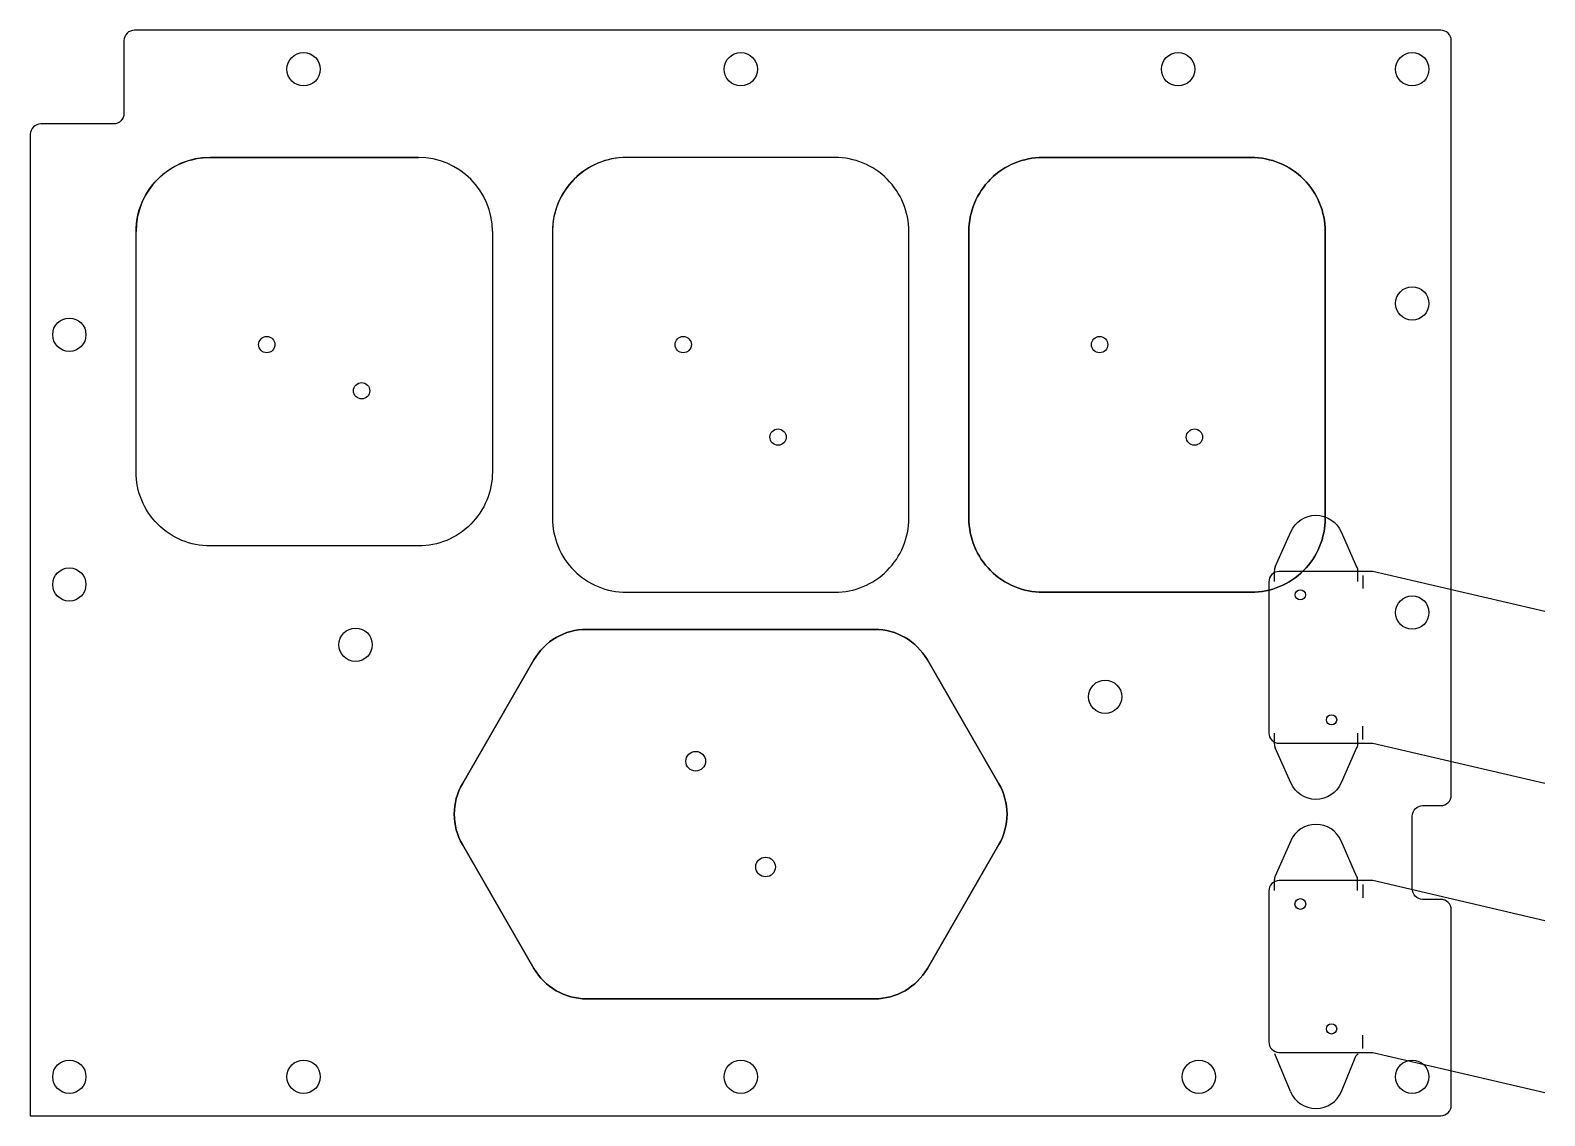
# Model space of a CAD drawing. Header units: millimetres. Extents: x -68 to 77, y -25 to 79.
import ezdxf

# ---------------------------------------------------------------- set-up
doc = ezdxf.new("R2010")
doc.units = ezdxf.units.MM

msp = doc.modelspace()

# ---------------------------------------------------------------- linework, layer by layer
for p, q in [((-30.97, 66.73), (-50.98, 66.73)), ((-30.97, 66.73), (-50.98, 66.73)), ((-50.98, 66.73), (-30.97, 66.73)), ((-50.98, 66.73), (-30.97, 66.73)), ((29.02, 66.73), (49.03, 66.73)), ((51.34, 27.39), (52.83, 30.77)), ((51.34, 27.39), (52.83, 30.77)), ((59.75, 26.57), (59.75, 25.3)), ((-26.74, 6.56), (-19.87, 18.46)), ((59.75, 10.82), (59.75, 12.1)), ((51.72, 10.45), (60.72, 10.45)), ((51.72, 10.45), (60.72, 10.45)), ((60.72, 10.45), (77.22, 6.6)), ((60.72, 10.45), (77.22, 6.6)), ((52.83, 6.63), (51.34, 10)), ((52.83, 6.63), (51.34, 10)), ((59.75, -3.13), (59.75, -4.4)), ((59.75, -18.87), (59.75, -17.6)), ((52.8, -23.01), (51.31, -19.4)), ((52.8, -23.01), (51.31, -19.4)), ((51.72, -19.25), (60.72, -19.25)), ((51.72, -19.25), (60.72, -19.25)), ((51.72, -19.25), (60.72, -19.25)), ((60.72, -19.25), (77.22, -23.1))]:
    msp.add_line(p, q)
for points in [[(68.25, -5.55, 0.414214), (67.25, -4.55), (65.5, -4.55, -0.414214), (64.5, -3.55), (64.5, 3.45, -0.414214), (65.5, 4.45), (67.25, 4.45, 0.414214), (68.25, 5.45), (68.25, 77.95, 0.414214), (67.25, 78.95), (-58.25, 78.95, 0.414214), (-59.25, 77.95), (-59.25, 70.95, -0.414214), (-60.25, 69.95), (-67.25, 69.95, 0.414214), (-68.25, 68.95), (-68.25, -25.34), (67.25, -25.34, 0.414214), (68.25, -24.34)], [(-18.09, 59.62), (-18.09, 32.06, 0.414214), (-10.98, 24.95), (9.03, 24.95, 0.414214), (16.14, 32.06), (16.14, 59.62, 0.414214), (9.03, 66.73), (-10.98, 66.73, 0.414214)], [(29.02, 66.73, 0.414214), (21.91, 59.62), (21.91, 32.06, 0.414214), (29.02, 24.95), (49.03, 24.95, 0.414214), (56.14, 32.06), (56.14, 59.62, 0.414214), (49.03, 66.73)], [(-26.74, 6.56, 0.267949), (-26.74, 0.71), (-19.87, -11.19, 0.267949), (-14.81, -14.11), (12.86, -14.11, 0.267949), (17.92, -11.19), (24.79, 0.71, 0.267949), (24.79, 6.56), (17.92, 18.46, 0.267949), (12.86, 21.39), (-14.81, 21.39, 0.267949), (-19.87, 18.46)]]:
    msp.add_lwpolyline(points, format="xyb", close=True)
for points in [[(-23.86, 59.62), (-23.86, 36.51, -0.414214), (-30.97, 29.4), (-50.98, 29.4, -0.414214), (-58.09, 36.51), (-58.09, 59.62, -0.414214), (-50.98, 66.73)], [(-18.09, 59.62), (-18.09, 32.06, 0.414214), (-10.98, 24.95), (9.03, 24.95, 0.414214), (16.14, 32.06), (16.14, 59.62, 0.414214), (9.03, 66.73), (-10.98, 66.73)], [(49.03, 66.73, -0.414214), (56.14, 59.62), (56.14, 32.06, -0.414214), (49.03, 24.95), (29.02, 24.95, -0.414214), (21.91, 32.06), (21.91, 59.62, -0.414214), (29.02, 66.73)], [(52.83, 30.77, -0.651714), (57.67, 30.77), (59.16, 27.39, -0.104285), (59.25, 26.99), (59.25, 26)], [(77.22, 23.1), (60.72, 26.95), (51.72, 26.95, 0.414214), (50.72, 25.95), (50.72, 11.45, 0.414214), (51.72, 10.45)], [(51.34, 27.39, 0.104285), (51.25, 26.99), (51.25, 26)], [(-19.87, 18.46, -0.267949), (-14.81, 21.39), (12.86, 21.39, -0.267949), (17.92, 18.46), (24.79, 6.56, -0.267949), (24.79, 0.71), (17.92, -11.19, -0.267949), (12.86, -14.11), (-14.81, -14.11, -0.267949), (-19.87, -11.19), (-26.74, 0.71, -0.267949), (-26.74, 6.56)], [(51.25, 11.4), (51.25, 10.41, 0.104285), (51.34, 10)], [(59.25, 11.4), (59.25, 10.41, -0.104285), (59.16, 10), (57.67, 6.63, -0.651714), (52.83, 6.63)], [(52.83, 1.07), (51.34, -2.31, 0.104285), (51.25, -2.71), (51.25, -3.7)], [(59.25, -3.7), (59.25, -2.71, 0.104285), (59.16, -2.31), (57.67, 1.07)], [(77.22, -6.6), (60.72, -2.75), (51.72, -2.75, 0.414214), (50.72, -3.75), (50.72, -18.25, 0.414214), (51.72, -19.25)], [(52.8, -23.01, 0.669399), (57.7, -23.01), (59.09, -19.63, -0.157798), (59.29, -19.4)]]:
    msp.add_lwpolyline(points, format="xyb")
for centre, radius in [((-42, 75.2), 1.6), ((0, 75.2), 1.6), ((42, 75.2), 1.6), ((64.5, 75.2), 1.6), ((64.5, 52.7), 1.6), ((-64.5, 49.7), 1.6), ((-45.53, 48.75), 0.784), ((-5.53, 48.75), 0.784), ((34.47, 48.75), 0.784), ((-36.42, 44.31), 0.784), ((3.58, 39.86), 0.784), ((43.58, 39.86), 0.784), ((-64.5, 25.7), 1.6), ((53.75, 24.7), 0.49), ((64.5, 23), 1.6), ((-37, 19.91), 1.6), ((35, 14.91), 1.6), ((56.75, 12.7), 0.49), ((-4.33, 8.72), 0.944), ((2.38, -1.44), 0.944), ((53.75, -5), 0.519), ((56.75, -17), 0.49), ((-64.5, -21.59), 1.6), ((-42, -21.59), 1.6), ((0, -21.59), 1.6), ((44, -21.59), 1.6), ((64.5, -21.59), 1.6)]:
    msp.add_circle(centre, radius)
for centre, radius, start, end in [((-50.98, 59.62), 7.11, 90, 180), ((-30.97, 59.62), 7.11, 0, 90), ((-30.97, 59.62), 7.11, 0, 90), ((-10.98, 59.62), 7.11, 90, 180), ((55.25, 0), 2.65, 23.8143, 156.1857), ((55.25, 0), 2.65, 23.8143, 156.1857)]:
    msp.add_arc(centre, radius, start, end)

doc.saveas('drawing.dxf')
